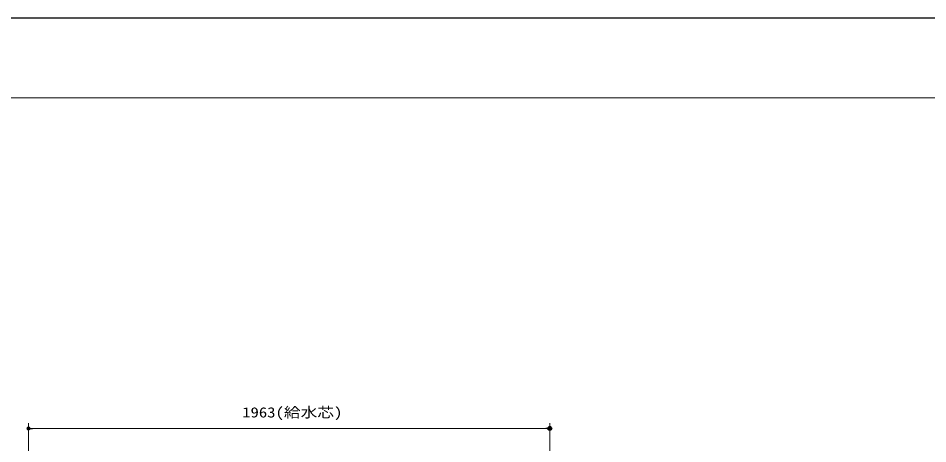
# Model space of a CAD drawing. Units: millimetres, scale not verified. Extents: x -9797 to 9797, y -4555 to 4555.
# Drawn here: x -7497 to -4072, y 2852 to 4455 of the extents above; entities that cross this region are included whole.
import ezdxf
from ezdxf.enums import TextEntityAlignment as Align

# ---------------------------------------------------------------- set-up
doc = ezdxf.new("R2010")
doc.units = ezdxf.units.MM
doc.header["$LTSCALE"] = 30
doc.header["$PDMODE"] = 32
doc.header["$PDSIZE"] = 15
for name, color, linetype, lineweight in [('0-0_0', 7, 'Continuous', 25), ('0-3_寸法ﾚｲﾔｰ', 30, 'Continuous', 13), ('0-4_DEFPOINTS', 7, 'Continuous', 25), ('0-6_図面枠', 3, 'Continuous', 15)]:
    doc.layers.add(name, color=color, linetype=linetype, lineweight=lineweight)
doc.styles.add('ＭＳ ゴシック', font='')
doc.styles.get('ＭＳ ゴシック').set_extended_font_data('MS Gothic')

# ---------------------------------------------------------------- blocks, each defined once
blk = doc.blocks.new('_DOT')
at = {"layer": '0-0_0', "color": 30}
blk.add_line((-15, 0), (-30, 0), dxfattribs=at)
for points in [[(0, 0), (-15, 0), (-14.88, 1.88)], [(0, 0), (-14.88, -1.88), (-15, 0)], [(0, 0), (-14.88, 1.88), (-14.53, 3.73)], [(0, 0), (-14.53, -3.73), (-14.88, -1.88)], [(0, 0), (-14.53, 3.73), (-13.95, 5.52)], [(0, 0), (-13.95, -5.52), (-14.53, -3.73)], [(0, 0), (-13.95, 5.52), (-13.14, 7.23)], [(0, 0), (-13.14, -7.23), (-13.95, -5.52)], [(0, 0), (-13.14, 7.23), (-12.14, 8.82)], [(0, 0), (-12.14, -8.82), (-13.14, -7.23)], [(0, 0), (-12.14, 8.82), (-10.93, 10.27)], [(0, 0), (-10.93, -10.27), (-12.14, -8.82)], [(0, 0), (-10.93, 10.27), (-9.56, 11.56)], [(0, 0), (-9.56, -11.56), (-10.93, -10.27)], [(0, 0), (-9.56, 11.56), (-8.04, 12.66)], [(0, 0), (-8.04, -12.66), (-9.56, -11.56)], [(0, 0), (-8.04, 12.66), (-6.39, 13.57)], [(0, 0), (-6.39, -13.57), (-8.04, -12.66)], [(0, 0), (-6.39, 13.57), (-4.64, 14.27)], [(0, 0), (-4.64, -14.27), (-6.39, -13.57)], [(0, 0), (-4.64, 14.27), (-2.81, 14.73)], [(0, 0), (-2.81, -14.73), (-4.64, -14.27)], [(0, 0), (-2.81, 14.73), (-0.94, 14.97)], [(0, 0), (-0.94, -14.97), (-2.81, -14.73)], [(0, 0), (-0.94, 14.97), (0.94, 14.97)], [(0, 0), (0.94, -14.97), (-0.94, -14.97)], [(0, 0), (0.94, 14.97), (2.81, 14.73)], [(0, 0), (2.81, 14.73), (4.64, 14.27)], [(0, 0), (4.64, 14.27), (6.39, 13.57)], [(0, 0), (6.39, 13.57), (8.04, 12.66)], [(0, 0), (8.04, 12.66), (9.56, 11.56)], [(0, 0), (9.56, 11.56), (10.93, 10.27)], [(0, 0), (10.93, 10.27), (12.14, 8.82)], [(0, 0), (12.14, 8.82), (13.14, 7.23)], [(0, 0), (13.14, 7.23), (13.95, 5.52)], [(0, 0), (13.95, 5.52), (14.53, 3.73)], [(0, 0), (14.53, 3.73), (14.88, 1.88)], [(0, 0), (14.88, 1.88), (15, 0)], [(0, 0), (2.81, -14.73), (0.94, -14.97)], [(0, 0), (4.64, -14.27), (2.81, -14.73)], [(0, 0), (6.39, -13.57), (4.64, -14.27)], [(0, 0), (8.04, -12.66), (6.39, -13.57)], [(0, 0), (9.56, -11.56), (8.04, -12.66)], [(0, 0), (10.93, -10.27), (9.56, -11.56)], [(0, 0), (12.14, -8.82), (10.93, -10.27)], [(0, 0), (13.14, -7.23), (12.14, -8.82)], [(0, 0), (13.95, -5.52), (13.14, -7.23)], [(0, 0), (14.53, -3.73), (13.95, -5.52)], [(0, 0), (14.88, -1.88), (14.53, -3.73)], [(0, 0), (15, 0), (14.88, -1.88)]]:
    blk.add_solid(points, dxfattribs=at)

msp = doc.modelspace()

# ---------------------------------------------------------------- linework, layer by layer
at = {"layer": '0-3_寸法ﾚｲﾔｰ'}
for p, q in [((-7458.51, 1710), (-7458.51, 2930)), ((-5495.51, 1710), (-5495.51, 2930)), ((-7443.51, 2910), (-5510.51, 2910))]:
    msp.add_line(p, q, dxfattribs=at)
at = {"layer": '0-4_DEFPOINTS'}
msp.add_line((2902.77, 4455), (-9697.23, 4455), dxfattribs=at)
msp.add_point((-5495.51, 2910), dxfattribs=at)
at = {"layer": '0-6_図面枠'}
msp.add_lwpolyline([(-9397.23, -4155), (2602.77, -4155), (2602.77, 4155), (-9397.23, 4155)], close=True, dxfattribs=at)

# ---------------------------------------------------------------- block references
at = {"layer": '0-3_寸法ﾚｲﾔｰ', "xscale": 0.5, "yscale": 0.5, "rotation": 180}
msp.add_blockref('_DOT', (-7458.51, 2910), dxfattribs=at)
at = {"layer": '0-3_寸法ﾚｲﾔｰ', "xscale": 0.5, "yscale": 0.5}
msp.add_blockref('_DOT', (-5495.51, 2910), dxfattribs=at)

# ---------------------------------------------------------------- texts
at = {"layer": '0-3_寸法ﾚｲﾔｰ', "style": 'ＭＳ ゴシック', "width": 1.2}
msp.add_text('1963(給水芯)', height=38.48, dxfattribs=at).set_placement((-6653.78, 2939.74), align=Align.BOTTOM_LEFT)

doc.saveas('drawing.dxf')
